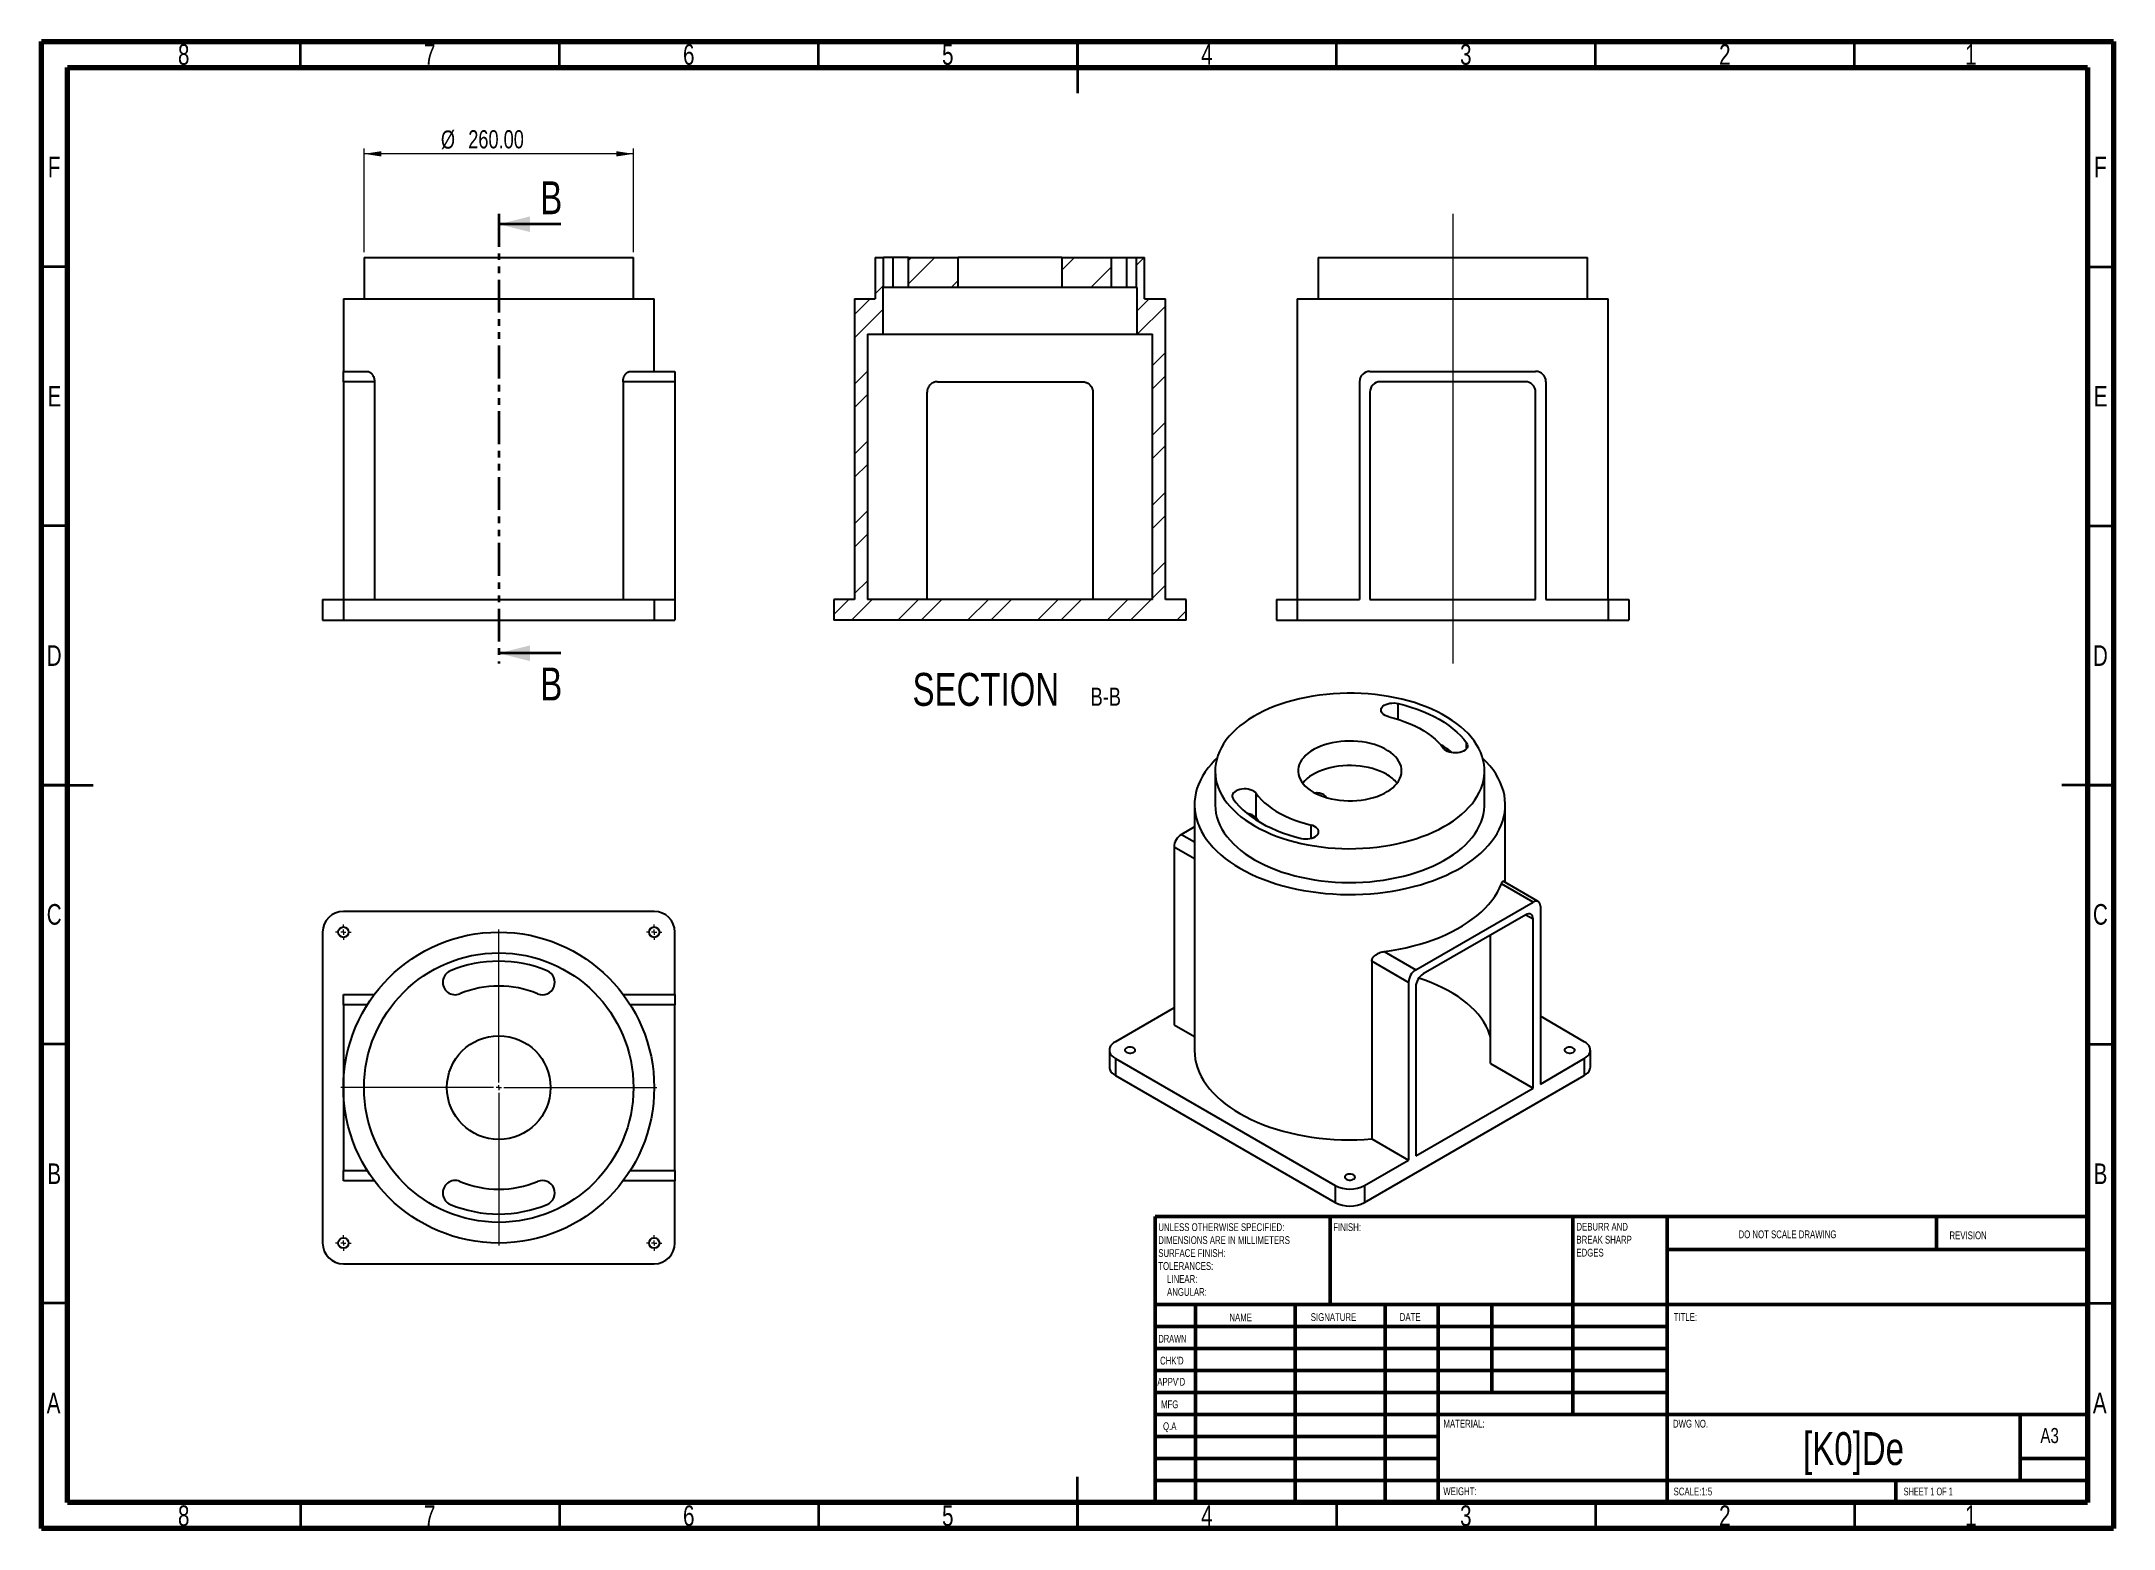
# Model space of a CAD drawing. Header units: millimetres. Extents: x 15 to 415, y 5 to 292.
import ezdxf

# ---------------------------------------------------------------- set-up
doc = ezdxf.new("R2010")
doc.units = ezdxf.units.MM
doc.linetypes.add('PHANTOM', pattern=[12.7, 6.35, -1.27, 1.27, -1.27, 1.27, -1.27])
doc.styles.add('SLDTEXTSTYLE0', font='TXT', dxfattribs={"width": 0.75})
doc.styles.add('SLDTEXTSTYLE1', font='TXT', dxfattribs={"width": 0.686449})
doc.styles.add('SLDTEXTSTYLE2', font='TXT', dxfattribs={"width": 0.6875})
doc.dimstyles.new('SLDDIMSTYLE0', dxfattribs={"dimtxt": 3.5, "dimasz": 3.302, "dimexe": 0, "dimexo": 0.0625, "dimgap": 0.875, "dimtad": 1, "dimlfac": 5, "dimrnd": 1e-09, "dimzin": 4, "dimdsep": 46, "dimtxsty": 'SLDTEXTSTYLE0', "dimsah": 1, "dimcen": 0.09, "dimadec": 0, "dimazin": 1, "dimtfac": 1, "dimtofl": 0, "dimtmove": 0, "dimatfit": 3, "dimfxl": 1, "dimfrac": 2, "dimtolj": 1, "dimtzin": 12, "dimarcsym": 0})

# ---------------------------------------------------------------- blocks, each defined once
blk = doc.blocks.new('SW_NOTE_0')
at = {"color": 0, "linetype": 'Continuous', "lineweight": 0, "char_height": 1.5, "attachment_point": 1, "style": 'SLDTEXTSTYLE0'}
for s, insert in [('UNLESS OTHERWISE SPECIFIED:', (0, 1.93)), ('SURFACE FINISH:', (0, -3.07)), ('DIMENSIONS ARE IN MILLIMETERS', (0, -0.57)), ('TOLERANCES:', (0, -5.57)), ('ANGULAR:', (1.69, -10.57)), ('LINEAR:', (1.69, -8.07))]:
    blk.add_mtext(s, dxfattribs=dict(at, insert=insert))
blk = doc.blocks.new('SW_NOTE_0_1')
at = {"color": 0, "linetype": 'Continuous', "lineweight": 0, "char_height": 1.5, "attachment_point": 1, "style": 'SLDTEXTSTYLE0'}
for s, insert in [('DEBURR AND', (0, 1.93)), ('BREAK SHARP', (0, -0.57)), ('EDGES', (0, -3.07))]:
    blk.add_mtext(s, dxfattribs=dict(at, insert=insert))
blk = doc.blocks.new('_D')
at = {"color": 7, "linetype": 'Continuous', "lineweight": 0, "transparency": 16777216}
for p, q in [((77.28, 251.33), (77.28, 271.31)), ((129.28, 270.31), (77.28, 270.31)), ((129.28, 251.33), (129.28, 271.31))]:
    blk.add_line(p, q, dxfattribs=at)
at = {"color": 7, "linetype": 'Continuous', "lineweight": 18, "transparency": 16777216}
for points in [[(77.28, 270.31), (80.59, 269.8), (80.59, 270.82)], [(129.28, 270.31), (125.98, 270.82), (125.98, 269.8)]]:
    blk.add_solid(points, dxfattribs=at)
at = {"color": 7, "linetype": 'Continuous', "lineweight": 18, "transparency": 16777216, "char_height": 3.5, "attachment_point": 1, "style": 'SLDTEXTSTYLE0'}
for s, insert in [('%%c', (92.11, 274.82)), ('260.00', (97.39, 274.87))]:
    blk.add_mtext(s, dxfattribs=dict(at, insert=insert))
blk = doc.blocks.new('SW_CENTERMARKSYMBOL_0')
at = {"color": 0, "linetype": 'Continuous', "lineweight": 18}
for p, q in [((0, 1), (0, 30.5)), ((-1, 0), (-30.5, 0)), ((0, 0), (-0.5, 0)), ((0, 0), (0, 0.5)), ((0, 0), (0, -0.5)), ((0, 0), (0.5, 0)), ((1, 0), (30.5, 0)), ((0, -1), (0, -30.5))]:
    blk.add_line(p, q, dxfattribs=at)
blk = doc.blocks.new('SW_CENTERMARKSYMBOL_1')
at = {"color": 0, "linetype": 'Continuous', "lineweight": 18}
for p, q in [((-1, 0), (-1.5, 0)), ((0, 0), (-0.5, 0)), ((0, 1), (0, 1.5)), ((0, 0), (0, 0.5)), ((0, 0), (0, -0.5)), ((0, 0), (0.5, 0)), ((1, 0), (1.5, 0)), ((0, -1), (0, -1.5))]:
    blk.add_line(p, q, dxfattribs=at)
blk = doc.blocks.new('SW_CENTERMARKSYMBOL_2')
at = {"color": 0, "linetype": 'Continuous', "lineweight": 18}
for p, q in [((-1, 0), (-1.5, 0)), ((0, 0), (-0.5, 0)), ((0, 1), (0, 1.5)), ((0, 0), (0, 0.5)), ((0, 0), (0, -0.5)), ((0, 0), (0.5, 0)), ((1, 0), (1.5, 0)), ((0, -1), (0, -1.5))]:
    blk.add_line(p, q, dxfattribs=at)
blk = doc.blocks.new('SW_CENTERMARKSYMBOL_3')
at = {"color": 0, "linetype": 'Continuous', "lineweight": 18}
for p, q in [((-1, 0), (-1.5, 0)), ((0, 0), (-0.5, 0)), ((0, 1), (0, 1.5)), ((0, 0), (0, 0.5)), ((0, 0), (0, -0.5)), ((0, 0), (0.5, 0)), ((1, 0), (1.5, 0)), ((0, -1), (0, -1.5))]:
    blk.add_line(p, q, dxfattribs=at)
blk = doc.blocks.new('SW_CENTERMARKSYMBOL_4')
at = {"color": 0, "linetype": 'Continuous', "lineweight": 18}
for p, q in [((-1, 0), (-1.5, 0)), ((0, 0), (-0.5, 0)), ((0, 1), (0, 1.5)), ((0, 0), (0, 0.5)), ((0, 0), (0, -0.5)), ((0, 0), (0.5, 0)), ((1, 0), (1.5, 0)), ((0, -1), (0, -1.5))]:
    blk.add_line(p, q, dxfattribs=at)
blk = doc.blocks.new('SW_NOTE_0_2')
at = {"color": 0, "linetype": 'Continuous', "lineweight": 0, "attachment_point": 2, "style": 'SLDTEXTSTYLE0'}
for s, insert, char_height in [('SECTION', (17.36, 8.19), 6.35), ('B-B', (40.51, 5.35), 3.5)]:
    blk.add_mtext(s, dxfattribs=dict(at, insert=insert, char_height=char_height))

msp = doc.modelspace()

# ---------------------------------------------------------------- hatches: boundary and pattern name
at = {"linetype": 'Continuous', "lineweight": 18}
h = msp.add_hatch(dxfattribs=at)
h.set_pattern_fill('ANSI32', angle=3e-322, style=0)
h.paths.add_polyline_path([(177.5628, 250.3257), (175.9628, 250.3257), (175.9628, 242.3257), (171.9628, 242.3257), (171.9628, 184.3257), (167.9628, 184.3257), (167.9628, 180.3257), (235.9628, 180.3257), (235.9628, 184.3257), (231.9628, 184.3257), (231.9628, 242.3257), (227.9628, 242.3257), (227.9628, 250.3257), (226.3628, 250.3257), (226.3628, 244.5257), (226.4628, 244.5257), (226.4628, 235.5257), (229.4628, 235.5257), (229.4628, 184.3257), (174.4628, 184.3257), (174.4628, 235.5257), (177.4628, 235.5257), (177.4628, 244.5257), (177.5628, 244.5257)], flags=0)
h = msp.add_hatch(dxfattribs=at)
h.set_pattern_fill('ANSI32', angle=3e-322, style=0)
h.paths.add_polyline_path([(191.9628, 250.3257), (182.3628, 250.3257), (182.3628, 244.5257), (191.9628, 244.5257)], flags=0)
h = msp.add_hatch(dxfattribs=at)
h.set_pattern_fill('ANSI32', angle=3e-322, style=0)
h.paths.add_polyline_path([(221.5628, 250.3257), (211.9628, 250.3257), (211.9628, 244.5257), (221.5628, 244.5257)], flags=0)

# ---------------------------------------------------------------- linework, layer by layer
at = {"color": 7, "linetype": 'Continuous', "lineweight": 70}
for p, q in [((15, 5), (15, 292)), ((15, 292), (415, 292)), ((415, 292), (415, 5)), ((20, 10), (20, 287)), ((20, 287), (410, 287)), ((410, 287), (410, 10)), ((410, 10), (20, 10)), ((415, 5), (15, 5))]:
    msp.add_line(p, q, dxfattribs=at)
at = {"color": 7, "linetype": 'Continuous', "lineweight": 35}
for p, q in [((65, 287), (65, 292)), ((115, 287), (115, 292)), ((165, 287), (165, 292)), ((215, 292), (215, 282)), ((215, 287), (215, 292)), ((265, 287), (265, 292)), ((315, 287), (315, 292)), ((365, 287), (365, 292)), ((115.2836, 256.7257), (103.2836, 256.7257)), ((20, 248.5), (15, 248.5)), ((410, 248.5), (415, 248.5)), ((20, 198.5), (15, 198.5)), ((410, 198.5), (415, 198.5)), ((115.2836, 173.9257), (103.2836, 173.9257)), ((15, 148.5), (25, 148.5)), ((20, 148.5), (15, 148.5)), ((415, 148.5), (405, 148.5)), ((410, 148.5), (415, 148.5)), ((20, 98.5), (15, 98.5)), ((410, 98.5), (415, 98.5)), ((20, 48.5), (15, 48.5)), ((410, 48.5), (415, 48.5)), ((215, 5), (215, 15)), ((65, 10), (65, 5)), ((115, 10), (115, 5)), ((165, 10), (165, 5)), ((215, 10), (215, 5)), ((265, 10), (265, 5)), ((315, 10), (315, 5)), ((365, 10), (365, 5))]:
    msp.add_line(p, q, dxfattribs=at)
at = {"color": 7, "linetype": 'PHANTOM', "lineweight": 35}
msp.add_line((103.2836, 258.7257), (103.2836, 171.9257), dxfattribs=at)
at = {"color": 7, "linetype": 'Continuous', "lineweight": 18}
msp.add_line((287.4362, 258.7257), (287.4362, 171.9257), dxfattribs=at)
at = {"color": 7, "linetype": 'Continuous', "lineweight": 25}
for p, q in [((77.2836, 250.3257), (77.2836, 242.3257)), ((77.2836, 250.3257), (103.2836, 250.3257)), ((103.2836, 250.3257), (129.2836, 250.3257)), ((129.2836, 242.3257), (129.2836, 250.3257)), ((175.9628, 250.3257), (175.9628, 242.3257)), ((175.9628, 250.3257), (177.5628, 250.3257)), ((177.5628, 244.5257), (177.5628, 250.3257)), ((179.4201, 250.3257), (177.5628, 250.3257)), ((179.4201, 244.5257), (179.4201, 250.3257)), ((182.3628, 250.3257), (179.4201, 250.3257)), ((182.3628, 244.5257), (182.3628, 250.3257)), ((182.3628, 250.3257), (191.9628, 250.3257)), ((191.9628, 244.5257), (191.9628, 250.3257)), ((211.9628, 250.3257), (191.9628, 250.3257)), ((211.9628, 250.3257), (211.9628, 244.5257)), ((211.9628, 250.3257), (221.5628, 250.3257)), ((221.5628, 244.5257), (221.5628, 250.3257)), ((221.5628, 250.3257), (224.5054, 250.3257)), ((224.5054, 244.5257), (224.5054, 250.3257)), ((224.5054, 250.3257), (226.3628, 250.3257)), ((226.3628, 244.5257), (226.3628, 250.3257)), ((226.3628, 250.3257), (227.9628, 250.3257)), ((227.9628, 242.3257), (227.9628, 250.3257)), ((261.4362, 250.3257), (261.4362, 242.3257)), ((261.4362, 250.3257), (313.4362, 250.3257)), ((313.4362, 242.3257), (313.4362, 250.3257)), ((177.5628, 244.5257), (177.4628, 244.5257)), ((177.4628, 235.5257), (177.4628, 244.5257)), ((179.4201, 244.5257), (177.5628, 244.5257)), ((182.3628, 244.5257), (179.4201, 244.5257)), ((191.9628, 244.5257), (182.3628, 244.5257)), ((211.9628, 244.5257), (191.9628, 244.5257)), ((221.5628, 244.5257), (211.9628, 244.5257)), ((224.5054, 244.5257), (221.5628, 244.5257)), ((226.3628, 244.5257), (224.5054, 244.5257)), ((226.4628, 244.5257), (226.3628, 244.5257)), ((226.4628, 244.5257), (226.4628, 235.5257)), ((73.2836, 242.3257), (73.2836, 228.3257)), ((73.2836, 242.3257), (103.2836, 242.3257)), ((103.2836, 242.3257), (133.2836, 242.3257)), ((133.2836, 228.3257), (133.2836, 242.3257)), ((171.9628, 242.3257), (171.9628, 184.3257)), ((171.9628, 242.3257), (175.9628, 242.3257)), ((227.9628, 242.3257), (231.9628, 242.3257)), ((231.9628, 184.3257), (231.9628, 242.3257)), ((257.4362, 242.3257), (257.4362, 184.3257)), ((257.4362, 242.3257), (317.4362, 242.3257)), ((317.4362, 184.3257), (317.4362, 242.3257)), ((174.4628, 235.5257), (177.4628, 235.5257)), ((174.4628, 235.5257), (174.4628, 184.3257)), ((177.4628, 235.5257), (226.4628, 235.5257)), ((226.4628, 235.5257), (229.4628, 235.5257)), ((229.4628, 184.3257), (229.4628, 235.5257)), ((73.2836, 228.3257), (77.9065, 228.3257)), ((73.2836, 226.3257), (73.2836, 228.3257)), ((128.6608, 228.3257), (137.2836, 228.3257)), ((137.2836, 228.3257), (137.2836, 226.3257)), ((271.4362, 228.3257), (303.4362, 228.3257)), ((73.2836, 226.3257), (73.2836, 184.3257)), ((79.2836, 226.3257), (73.2836, 226.3257)), ((79.2836, 226.3257), (79.2836, 184.3257)), ((127.2836, 226.3257), (127.2836, 184.3257)), ((137.2836, 226.3257), (127.2836, 226.3257)), ((137.2836, 226.3257), (137.2836, 184.3257)), ((185.9628, 184.3257), (185.9628, 224.3257)), ((187.9628, 226.3257), (215.9628, 226.3257)), ((217.9628, 224.3257), (217.9628, 184.3257)), ((269.4362, 226.3257), (269.4362, 184.3257)), ((271.4362, 224.3257), (271.4362, 184.3257)), ((301.4362, 226.3257), (273.4362, 226.3257)), ((303.4362, 184.3257), (303.4362, 224.3257)), ((305.4362, 226.3257), (305.4362, 184.3257)), ((69.2836, 184.3257), (69.2836, 180.3257)), ((69.2836, 184.3257), (73.2836, 184.3257)), ((73.2836, 184.3257), (73.2836, 180.3257)), ((73.2836, 184.3257), (133.2836, 184.3257)), ((133.2836, 184.3257), (133.2836, 180.3257)), ((133.2836, 184.3257), (137.2836, 184.3257)), ((137.2836, 184.3257), (137.2836, 180.3257)), ((167.9628, 184.3257), (167.9628, 180.3257)), ((171.9628, 184.3257), (167.9628, 184.3257)), ((229.4628, 184.3257), (174.4628, 184.3257)), ((235.9628, 184.3257), (231.9628, 184.3257)), ((235.9628, 180.3257), (235.9628, 184.3257)), ((253.4362, 184.3257), (253.4362, 180.3257)), ((253.4362, 184.3257), (257.4362, 184.3257)), ((257.4362, 184.3257), (257.4362, 180.3257)), ((257.4362, 184.3257), (269.4362, 184.3257)), ((271.4362, 184.3257), (303.4362, 184.3257)), ((305.4362, 184.3257), (317.4362, 184.3257)), ((317.4362, 184.3257), (317.4362, 180.3257)), ((317.4362, 184.3257), (321.4362, 184.3257)), ((321.4362, 184.3257), (321.4362, 180.3257)), ((69.2836, 180.3257), (73.2836, 180.3257)), ((73.2836, 180.3257), (133.2836, 180.3257)), ((133.2836, 180.3257), (137.2836, 180.3257)), ((235.9628, 180.3257), (167.9628, 180.3257)), ((253.4362, 180.3257), (257.4362, 180.3257)), ((257.4362, 180.3257), (317.4362, 180.3257)), ((317.4362, 180.3257), (321.4362, 180.3257)), ((241.5756, 151.2175), (241.5756, 144.6852)), ((293.5756, 144.6852), (293.5756, 151.2175)), ((237.5756, 144.6852), (237.5756, 97.3259)), ((249.4675, 142.1516), (249.4675, 146.8875)), ((297.5756, 129.6738), (297.5756, 144.6852)), ((237.5756, 140.4273), (235.0487, 138.9685)), ((248.0283, 142.7871), (248.209, 142.8915)), ((233.6345, 136.519), (233.6345, 102.2243)), ((302.9309, 125.906), (296.8336, 129.4259)), ((303.9308, 126.005), (297.1636, 129.9116)), ((133.2836, 124.097), (73.2836, 124.097)), ((280.3035, 112.8434), (302.9309, 125.906)), ((304.3451, 125.0893), (304.3451, 90.7946)), ((69.2836, 120.097), (69.2836, 60.097)), ((137.2836, 108.097), (137.2836, 120.097)), ((301.5167, 123.4565), (281.7177, 112.0268)), ((302.9309, 89.9782), (302.9309, 122.6398)), ((274.2062, 116.3633), (280.3035, 112.8434)), ((294.7046, 94.7271), (294.7046, 119.524)), ((271.8182, 114.476), (271.8182, 80.1813)), ((278.8893, 110.394), (271.8182, 114.476)), ((73.2836, 108.097), (79.2836, 108.097)), ((73.2836, 106.097), (73.2836, 108.097)), ((127.2836, 108.097), (137.2836, 108.097)), ((137.2836, 108.097), (137.2836, 106.097)), ((278.8893, 110.394), (278.8893, 76.0992)), ((280.3035, 109.5773), (280.3035, 76.9157)), ((77.9065, 106.097), (73.2836, 106.097)), ((73.2836, 106.097), (73.2836, 90.097)), ((137.2836, 106.097), (128.6608, 106.097)), ((137.2836, 74.097), (137.2836, 106.097)), ((233.6345, 105.4899), (222.3207, 98.9587)), ((233.6345, 102.2243), (237.5756, 99.9491)), ((312.8304, 98.9587), (304.3451, 103.8571)), ((221.1492, 97.3259), (221.1492, 94.0597)), ((314.002, 94.0597), (314.002, 97.3259)), ((222.3207, 95.693), (264.7472, 71.2008)), ((222.3207, 95.693), (222.3207, 92.4269)), ((222.3207, 92.4269), (264.7472, 67.9346)), ((270.404, 67.9346), (312.8304, 92.4269)), ((294.7046, 94.7271), (302.9309, 89.9782)), ((304.3451, 90.7946), (312.8304, 95.693)), ((312.8304, 95.693), (312.8304, 92.4269)), ((73.2836, 90.097), (73.2836, 74.097)), ((280.3035, 76.9157), (302.9309, 89.9782)), ((271.8182, 80.1813), (278.8893, 76.0992)), ((270.404, 71.2008), (278.8893, 76.0992)), ((73.2836, 74.097), (77.9065, 74.097)), ((73.2836, 72.097), (73.2836, 74.097)), ((79.2836, 72.097), (73.2836, 72.097)), ((137.2836, 72.097), (127.2836, 72.097)), ((128.6608, 74.097), (137.2836, 74.097)), ((137.2836, 74.097), (137.2836, 72.097)), ((137.2836, 60.097), (137.2836, 72.097)), ((264.7472, 71.2008), (264.7472, 67.9346)), ((270.404, 71.2008), (270.404, 67.9346)), ((73.2836, 56.097), (133.2836, 56.097))]:
    msp.add_line(p, q, dxfattribs=at)
at = {"color": 8, "linetype": 'Continuous', "lineweight": 25}
for p, q in [((276.9131, 161.1659), (276.9131, 164.2312)), ((290.1182, 155.5476), (290.1182, 156.608)), ((260.075, 138.2039), (260.075, 140.764)), ((237.5756, 134.2439), (233.6345, 136.519)), ((235.0487, 138.9685), (237.5756, 137.5098)), ((301.5165, 123.4564), (302.9309, 122.6398))]:
    msp.add_line(p, q, dxfattribs=at)
at = {"color": 7, "linetype": 'Continuous', "lineweight": 50}
for p, q in [((230, 65.25), (410, 65.25)), ((230, 65.25), (230, 10)), ((263.8, 48.25), (263.8, 65.25)), ((310.6, 65.25), (310.6, 27)), ((328.8, 65.25), (328.8, 10)), ((380.8, 58.875), (380.8, 65.25)), ((410, 58.875), (328.8, 58.875)), ((410, 48.25), (230, 48.25)), ((237.8, 48.25), (237.8, 10)), ((256.991, 48.25), (256.991, 10)), ((274.3989, 48.25), (274.3989, 10)), ((284.6, 10), (284.6, 48.25)), ((295, 31.25), (295, 48.25)), ((328.8, 44), (230, 44)), ((328.8, 39.75), (230, 39.75)), ((328.8, 35.5), (230, 35.5)), ((328.8, 31.25), (230, 31.25)), ((284.6, 27), (230, 27)), ((284.6, 27), (410, 27)), ((397, 14.25), (397, 27)), ((284.6, 22.7499), (230, 22.7499)), ((284.6, 18.5), (230, 18.5)), ((410, 18.5), (397, 18.5)), ((230, 14.25), (410, 14.25)), ((373, 10), (373, 14.25))]:
    msp.add_line(p, q, dxfattribs=at)
at = {"color": 7, "linetype": 'Continuous', "lineweight": 25, "flags": 128}
for points in [[(249.1908, 140.6042), (250.1698, 140.0677), (251.1958, 139.5612), (252.2659, 139.0861), (253.3772, 138.6437), (254.5269, 138.2352), (255.7117, 137.8617), (256.9285, 137.5243), (258.174, 137.2237), (259.4449, 136.9609), (260.7377, 136.7365), (262.0489, 136.5511), (263.375, 136.4053), (264.7124, 136.2994), (266.0576, 136.2337), (267.4068, 136.2084), (268.7565, 136.2236), (270.103, 136.2792), (271.4427, 136.375), (272.772, 136.5109), (274.0873, 136.6864), (275.385, 136.9011), (276.6616, 137.1544), (277.9138, 137.4456), (279.1381, 137.774), (280.3312, 138.1385), (281.49, 138.5384), (282.6112, 138.9724), (283.6919, 139.4394), (284.7291, 139.9382), (285.7201, 140.4674), (286.6622, 141.0255), (287.5529, 141.6112), (288.3897, 142.2227), (289.1703, 142.8585), (289.8928, 143.5168), (290.5551, 144.1959), (291.1554, 144.8939), (291.6922, 145.609), (292.1639, 146.3391), (292.5694, 147.0825), (292.9075, 147.8369), (293.1773, 148.6005), (293.3781, 149.3712), (293.5093, 150.1468), (293.5707, 150.9253), (293.5619, 151.7046), (293.4831, 152.4826), (293.3344, 153.2571), (293.1163, 154.0262), (292.8294, 154.7877), (292.4743, 155.5396), (292.0522, 156.2798), (291.564, 157.0064), (291.0112, 157.7174), (290.3952, 158.4108), (289.7177, 159.0849), (288.9805, 159.7377), (288.1856, 160.3676), (287.3352, 160.9728), (286.4314, 161.5517), (285.4769, 162.1028), (284.4741, 162.6245), (283.4257, 163.1155), (282.3346, 163.5744), (281.2037, 163.9999), (280.0361, 164.3911), (278.8348, 164.7467), (277.6033, 165.0658), (276.3446, 165.3476), (275.0624, 165.5913), (273.76, 165.7962), (272.4409, 165.9619), (271.1086, 166.0878), (269.7669, 166.1736), (268.4192, 166.2191), (267.0693, 166.2242), (265.7208, 166.1888), (264.3772, 166.113), (263.0423, 165.9971), (261.7195, 165.8414), (260.4126, 165.6462), (259.125, 165.4121), (257.8602, 165.1398), (256.6215, 164.8299), (255.4124, 164.4833), (254.2361, 164.101), (253.0957, 163.6839), (251.9944, 163.2333), (250.935, 162.7502), (249.9206, 162.236), (248.9537, 161.6922), (248.037, 161.1201), (247.173, 160.5213), (246.364, 159.8974), (245.6122, 159.2502), (244.9196, 158.5812), (244.2881, 157.8925), (243.7193, 157.1857), (243.2149, 156.4628), (242.7761, 155.7258), (242.4042, 154.9767), (242.1002, 154.2174), (241.8648, 153.45), (241.6987, 152.6766), (241.6024, 151.8993), (241.5761, 151.1201), (241.6199, 150.3412), (241.7337, 149.5647), (241.9172, 148.7926), (242.1698, 148.0271), (242.4909, 147.2701), (242.8796, 146.5238), (243.3349, 145.7902), (243.8555, 145.0711), (244.4401, 144.3687), (245.0871, 143.6847), (245.7947, 143.021), (246.561, 142.3794), (247.384, 141.7617), (248.2613, 141.1694), (249.1908, 140.6042)], [(275.0762, 161.6711), (274.7051, 161.7826), (274.3732, 161.9296), (274.0906, 162.1077), (273.8658, 162.3114), (273.7057, 162.5345), (273.6151, 162.7703), (273.5969, 163.0116), (273.6515, 163.251), (273.7773, 163.4813), (273.9705, 163.6955), (274.2252, 163.8871), (274.5336, 164.0503), (274.8864, 164.1801), (275.2729, 164.2725), (275.6814, 164.3248), (276.0993, 164.3353), (276.5141, 164.3038), (276.9131, 164.2312)], [(276.9131, 164.2312), (278.1623, 163.9084), (279.3783, 163.5458), (280.5572, 163.1444), (281.6952, 162.7054), (282.7887, 162.2303), (283.8344, 161.7205), (284.829, 161.1777), (285.7692, 160.6036), (286.6523, 159.9999), (287.4753, 159.3686), (288.2357, 158.7117), (288.931, 158.0311), (289.5592, 157.3292), (290.1182, 156.608)], [(275.0762, 161.6711), (276.1558, 161.3906), (277.2042, 161.073), (278.2174, 160.7194), (279.1918, 160.3311), (280.1238, 159.9096), (281.01, 159.4563), (281.8471, 158.9731), (282.6323, 158.4615), (283.3624, 157.9234), (284.035, 157.3609), (284.6475, 156.776), (285.1977, 156.1708), (285.6836, 155.5476)], [(260.5045, 147.1355), (261.121, 146.8082), (261.7828, 146.5119), (262.4852, 146.2486), (263.2233, 146.0201), (263.9919, 145.8281), (264.7857, 145.6739), (265.599, 145.5586), (266.4262, 145.4829), (267.2615, 145.4475), (268.0989, 145.4526), (268.9327, 145.4981), (269.757, 145.5837), (270.566, 145.7088), (271.354, 145.8726), (272.1155, 146.0739), (272.8451, 146.3112), (273.5378, 146.583), (274.1887, 146.8873), (274.7932, 147.2219), (275.347, 147.5846), (275.8464, 147.9727), (276.2877, 148.3836), (276.6679, 148.8144), (276.9844, 149.2621), (277.2348, 149.7234), (277.4175, 150.1953), (277.5312, 150.6743), (277.575, 151.1571), (277.5487, 151.6403), (277.4525, 152.1206), (277.2869, 152.5946), (277.0533, 153.0589), (276.7531, 153.5102), (276.3886, 153.9455), (275.9623, 154.3617), (275.4771, 154.7558), (274.9366, 155.1251), (274.3443, 155.4669), (273.7047, 155.779), (273.022, 156.0591), (272.3011, 156.3052), (271.5471, 156.5156), (270.7652, 156.6889), (269.9609, 156.8238), (269.1399, 156.9194), (268.308, 156.9749), (267.4709, 156.9901), (266.6345, 156.9648), (265.8047, 156.8992), (264.9874, 156.7937), (264.1882, 156.6491), (263.4128, 156.4665), (262.6665, 156.247), (261.9547, 155.9922), (261.2824, 155.7039), (260.6541, 155.3842), (260.0745, 155.0352), (259.5474, 154.6595), (259.0767, 154.2596), (258.6655, 153.8384), (258.3169, 153.3988), (258.0332, 152.9439), (257.8164, 152.4769), (257.6681, 152.001), (257.5893, 151.5197), (257.5805, 151.0362), (257.6419, 150.554), (257.7729, 150.0765), (257.9726, 149.607), (258.2398, 149.1487), (258.5724, 148.705), (258.9682, 148.2789), (259.4243, 147.8734), (259.9376, 147.4914), (260.5045, 147.1355)], [(290.1182, 156.608), (290.244, 156.3776), (290.2986, 156.1382), (290.2804, 155.8969), (290.1899, 155.6611), (290.0298, 155.438), (289.805, 155.2343), (289.5223, 155.0563), (289.1904, 154.9092), (288.8194, 154.7977), (288.4204, 154.7251), (288.0056, 154.6936), (287.5877, 154.7041), (287.1792, 154.7564), (286.7927, 154.8488), (286.4399, 154.9786), (286.1315, 155.1417), (285.8768, 155.3333), (285.6836, 155.5476)], [(241.9237, 153.6653), (241.5346, 153.2841), (240.8454, 152.5477), (240.2186, 151.793), (239.6557, 151.0217), (239.158, 150.2356), (238.7267, 149.4365), (238.3627, 148.6264), (238.067, 147.807), (237.8402, 146.9803), (237.6828, 146.1483), (237.5953, 145.3129), (237.5778, 144.476), (237.6303, 143.6395), (237.7528, 142.8056), (237.9449, 141.976), (238.2063, 141.1527), (238.5362, 140.3377), (238.934, 139.5329), (239.3986, 138.7401), (239.9291, 137.9611), (240.5241, 137.1979), (241.1823, 136.4522), (241.9021, 135.7256), (242.682, 135.0201), (243.5199, 134.337), (244.414, 133.6782), (245.3623, 133.0451), (246.3624, 132.4391)], [(246.3624, 132.4391), (247.412, 131.8618), (248.5088, 131.3143), (249.6501, 130.7982), (250.8332, 130.3144), (252.0554, 129.8643), (253.3139, 129.4487), (254.6057, 129.0687), (255.9278, 128.7252), (257.2771, 128.419), (258.6505, 128.1508), (260.0447, 127.9211), (261.4565, 127.7307), (262.8825, 127.5798), (264.3196, 127.4689), (265.7642, 127.3982), (267.2131, 127.3679), (268.6628, 127.378), (270.11, 127.4285), (271.5513, 127.5193), (272.9832, 127.6503), (274.4026, 127.821), (275.806, 128.0311), (277.1902, 128.2801), (278.5519, 128.5674), (279.888, 128.8924), (281.1953, 129.2542), (282.4708, 129.6521), (283.7116, 130.0851), (284.9146, 130.5522), (286.0771, 131.0523), (287.1965, 131.5842), (288.27, 132.1468), (289.2952, 132.7386), (290.2696, 133.3583), (291.1911, 134.0045), (292.0574, 134.6756), (292.8665, 135.3701), (293.6165, 136.0864), (294.3058, 136.8227), (294.9326, 137.5774), (295.4955, 138.3487), (295.9932, 139.1348), (296.4245, 139.9339), (296.7885, 140.7441), (297.0842, 141.5635), (297.311, 142.3901), (297.4683, 143.2221), (297.5559, 144.0576), (297.5734, 144.8945), (297.5208, 145.7309), (297.3984, 146.5649), (297.2062, 147.3945), (296.9449, 148.2177), (296.615, 149.0327), (296.2172, 149.8376), (295.7526, 150.6304), (295.2221, 151.4093), (294.6271, 152.1726), (293.9689, 152.9183), (293.249, 153.6448), (293.2275, 153.6653)], [(274.6466, 150.5637), (274.0302, 150.8909), (273.3684, 151.1872), (272.666, 151.4506), (271.9279, 151.679), (271.1593, 151.8711), (270.3655, 152.0253), (269.5522, 152.1406), (268.725, 152.2162), (267.8897, 152.2516), (267.0522, 152.2466), (266.2184, 152.2011), (265.3941, 152.1155), (264.5852, 151.9903), (263.7972, 151.8265), (263.0357, 151.6253), (262.306, 151.3879), (261.6133, 151.1162), (260.9625, 150.8119), (260.358, 150.4773), (259.8041, 150.1146), (259.3048, 149.7265), (258.8634, 149.3155), (258.4832, 148.8848), (258.4556, 148.8496)], [(241.5756, 144.6852), (241.5761, 144.5878), (241.6199, 143.8089), (241.7337, 143.0324), (241.9172, 142.2603), (242.1698, 141.4947), (242.4909, 140.7378), (242.8796, 139.9915), (243.3349, 139.2578), (243.8555, 138.5388), (244.4401, 137.8364), (245.0871, 137.1524), (245.7947, 136.4887), (246.561, 135.8471), (247.384, 135.2294), (248.2613, 134.6371), (249.1908, 134.0719)], [(249.4675, 146.8875), (249.2744, 147.1018), (249.0197, 147.2934), (248.7113, 147.4565), (248.3584, 147.5863), (247.9719, 147.6787), (247.5635, 147.731), (247.1455, 147.7415), (246.7308, 147.71), (246.3318, 147.6374), (245.9607, 147.5259), (245.6288, 147.3788), (245.3462, 147.2008), (245.1214, 146.9971), (244.9613, 146.774), (244.8708, 146.5382), (244.8525, 146.2969), (244.9071, 146.0575), (245.0329, 145.8271)], [(245.0329, 145.8271), (245.5919, 145.1059), (246.2201, 144.404), (246.9155, 143.7234), (247.6759, 143.0665), (248.4989, 142.4352), (249.3819, 141.8315), (250.3222, 141.2574), (251.3167, 140.7146), (252.3624, 140.2048), (253.456, 139.7297), (254.594, 139.2907), (255.7728, 138.8893), (256.9888, 138.5267), (258.2381, 138.2039)], [(249.1908, 134.0719), (250.1698, 133.5354), (251.1958, 133.0288), (252.2659, 132.5538), (253.3772, 132.1114), (254.5269, 131.7029), (255.7117, 131.3294), (256.9285, 130.9919), (258.174, 130.6914), (259.4449, 130.4285), (260.7377, 130.2041), (262.0489, 130.0188), (263.375, 129.8729), (264.7124, 129.767), (266.0576, 129.7013), (267.4068, 129.6761), (268.7565, 129.6912), (270.103, 129.7468), (271.4427, 129.8427), (272.772, 129.9786), (274.0873, 130.1541), (275.385, 130.3688), (276.6616, 130.6221), (277.9138, 130.9133), (279.1381, 131.2416), (280.3312, 131.6062), (281.49, 132.006), (282.6112, 132.4401), (283.6919, 132.9071), (284.7291, 133.4059), (285.7201, 133.935), (286.6622, 134.4932), (287.5529, 135.0788), (288.3897, 135.6904), (289.1703, 136.3262), (289.8928, 136.9845), (290.5551, 137.6636), (291.1554, 138.3616), (291.6922, 139.0766), (292.1639, 139.8068), (292.5694, 140.5501), (292.9075, 141.3046), (293.1773, 142.0682), (293.3781, 142.8388), (293.5093, 143.6145), (293.5707, 144.393), (293.5756, 144.6852)], [(249.4675, 146.8875), (249.9535, 146.2643), (250.5037, 145.6591), (251.1162, 145.0742), (251.7887, 144.5117), (252.5189, 143.9736), (253.304, 143.462), (254.1412, 142.9788), (255.0274, 142.5255), (255.9594, 142.104), (256.9338, 141.7157), (257.947, 141.3621), (258.9953, 141.0445), (260.075, 140.764)], [(250.0472, 141.4187), (249.9535, 141.5283), (249.4675, 142.1516)], [(258.2381, 138.2039), (258.6371, 138.1313), (259.0519, 138.0998), (259.4698, 138.1103), (259.8782, 138.1626), (260.2647, 138.255), (260.6176, 138.3848), (260.926, 138.548), (261.1807, 138.7396), (261.3739, 138.9538), (261.4997, 139.1841), (261.5543, 139.4235), (261.536, 139.6648), (261.4455, 139.9006), (261.2854, 140.1237), (261.0606, 140.3274), (260.778, 140.5055), (260.4461, 140.6525), (260.075, 140.764)], [(274.2062, 116.3633), (275.6289, 116.5707), (277.0323, 116.818), (278.4131, 117.1046), (279.768, 117.4298), (281.0937, 117.7929), (282.3871, 118.193), (283.645, 118.6291), (284.8645, 119.1002), (286.0426, 119.6051), (287.1766, 120.1427), (288.2637, 120.7117), (289.3012, 121.3107), (290.2868, 121.9382), (291.2181, 122.5928), (292.0928, 123.273), (292.9088, 123.977), (293.6643, 124.7031), (294.3573, 125.4498), (294.9862, 126.2151), (295.5496, 126.9973), (296.0461, 127.7944), (296.4744, 128.6046), (296.8336, 129.4259)], [(304.3451, 125.0893), (304.318, 125.3922), (304.2375, 125.6521), (304.1068, 125.859), (303.9309, 126.0049), (303.7166, 126.0843), (303.4721, 126.0941), (303.2068, 126.0339), (302.9309, 125.906)], [(302.9309, 122.6398), (302.9037, 122.9427), (302.8233, 123.2026), (302.6926, 123.4095), (302.5167, 123.5555), (302.3024, 123.6348), (302.0579, 123.6446), (301.7926, 123.5844), (301.5167, 123.4565)], [(294.7046, 99.9246), (294.5546, 100.4014), (294.2456, 101.1966), (293.8664, 101.9816), (293.4179, 102.7544), (292.9012, 103.5129), (292.3178, 104.255), (291.6692, 104.9789), (290.9571, 105.6826), (290.1834, 106.3643), (289.3501, 107.0222), (288.4595, 107.6545), (287.5137, 108.2596), (286.5155, 108.8359), (285.4673, 109.3819), (284.372, 109.896), (283.2324, 110.3771), (282.0515, 110.8237), (280.8765, 111.2208)], [(222.3207, 98.9587), (221.947, 98.7097), (221.6385, 98.4325), (221.4014, 98.1328), (221.2406, 97.8167), (221.1594, 97.4906), (221.1594, 97.1611), (221.2406, 96.835), (221.4014, 96.5189), (221.6385, 96.2192), (221.947, 95.942), (222.3207, 95.693)], [(225.8563, 97.7341), (225.6393, 97.8291), (225.3859, 97.8867), (225.115, 97.9028), (224.8467, 97.8761), (224.6007, 97.8086), (224.3955, 97.7053), (224.2461, 97.5738), (224.1637, 97.4239), (224.1544, 97.2668), (224.2189, 97.1141), (224.3524, 96.977), (224.5449, 96.8659), (224.7823, 96.7888), (225.0469, 96.7516), (225.3191, 96.757), (225.5787, 96.8045), (225.8064, 96.8907), (225.9854, 97.0092), (226.1023, 97.1512), (226.1486, 97.3061), (226.1207, 97.4625), (226.0208, 97.6088), (225.8563, 97.7341)], [(237.5756, 97.3259), (237.5759, 97.2476), (237.6182, 96.4028), (237.7319, 95.5602), (237.9166, 94.7218), (238.172, 93.8896), (238.4974, 93.0656), (238.8921, 92.2517), (239.355, 91.45), (239.8852, 90.6622), (240.4813, 89.8903), (241.1419, 89.136), (241.8655, 88.4013), (242.6503, 87.6879), (243.4945, 86.9974), (244.396, 86.3315), (245.3527, 85.6918), (246.3624, 85.0797), (247.4225, 84.4969), (248.5307, 83.9446), (249.6842, 83.4241), (250.8803, 82.9368), (252.1162, 82.4838), (253.3889, 82.066), (254.6953, 81.6847), (256.0325, 81.3405), (257.3971, 81.0345), (258.786, 80.7672), (260.1958, 80.5394), (261.6232, 80.3515), (263.0648, 80.2041), (264.5171, 80.0975), (265.9766, 80.0318), (267.44, 80.0074), (268.9038, 80.0242), (270.3643, 80.0822), (271.8182, 80.1813)], [(310.7091, 97.7341), (310.4921, 97.8291), (310.2388, 97.8867), (309.9678, 97.9028), (309.6995, 97.8761), (309.4535, 97.8086), (309.2483, 97.7053), (309.0989, 97.5738), (309.0165, 97.4239), (309.0072, 97.2668), (309.0717, 97.1141), (309.2052, 96.977), (309.3978, 96.8659), (309.6351, 96.7888), (309.8997, 96.7516), (310.1719, 96.757), (310.4315, 96.8045), (310.6592, 96.8907), (310.8382, 97.0092), (310.9551, 97.1512), (311.0014, 97.3061), (310.9736, 97.4625), (310.8736, 97.6088), (310.7091, 97.7341)], [(312.8304, 95.693), (313.2042, 95.942), (313.5127, 96.2192), (313.7498, 96.5189), (313.9106, 96.835), (313.9918, 97.1611), (313.9918, 97.4906), (313.9106, 97.8167), (313.7498, 98.1328), (313.5127, 98.4325), (313.2042, 98.7097), (312.8304, 98.9587)], [(221.1492, 94.0597), (221.1594, 93.895), (221.2406, 93.5688), (221.4014, 93.2527), (221.6385, 92.953), (221.947, 92.6759), (222.3207, 92.4269)], [(312.8304, 92.4269), (313.2042, 92.6759), (313.5127, 92.953), (313.7498, 93.2527), (313.9106, 93.5688), (313.9918, 93.895), (314.002, 94.0597)], [(268.2827, 73.2418), (268.0657, 73.3368), (267.8123, 73.3945), (267.5414, 73.4106), (267.2731, 73.3839), (267.0271, 73.3163), (266.8219, 73.213), (266.6725, 73.0815), (266.5901, 72.9317), (266.5808, 72.7746), (266.6453, 72.6218), (266.7788, 72.4848), (266.9713, 72.3736), (267.2087, 72.2966), (267.4733, 72.2594), (267.7455, 72.2647), (268.0051, 72.3123), (268.2328, 72.3985), (268.4118, 72.517), (268.5287, 72.659), (268.575, 72.8139), (268.5471, 72.9703), (268.4472, 73.1165), (268.2827, 73.2418)]]:
    msp.add_lwpolyline(points, dxfattribs=at)
at = {"color": 7, "linetype": 'Continuous', "lineweight": 25}
for centre, radius in [((73.2836, 120.097), 1), ((103.2836, 90.097), 30), ((133.2836, 120.097), 1), ((103.2836, 90.097), 26), ((103.2836, 90.097), 10), ((73.2836, 60.097), 1), ((133.2836, 60.097), 1)]:
    msp.add_circle(centre, radius, dxfattribs=at)
for centre, radius, start, end in [((271.4362, 226.3257), 2, 90, 180), ((303.4362, 226.3257), 2, 0, 90), ((273.4362, 224.3257), 2, 90, 180), ((301.4362, 224.3257), 2, 0, 90), ((274.8622, 139.0054), 20.0829, 51.527142, 59.337842), ((271.2784, 144.4557), 6.9751, 39.045395, 61.125219), ((247.6056, 140.467), 2.5109, 42.137768, 85.684562), ((236.7049, 136.3793), 3.0736, 122.605478, 177.394522), ((73.2836, 120.097), 4, 90, 180), ((133.2836, 120.097), 4, 0, 90), ((94.8646, 110.4223), 2.4, 112.5, 292.5), ((103.2836, 90.097), 24.4, 67.5, 112.5), ((111.7027, 110.4223), 2.4, 247.5, 67.5), ((281.9597, 110.2542), 3.0736, 122.605478, 177.394522), ((283.3739, 109.4376), 3.0736, 122.605478, 177.394522), ((103.2836, 90.097), 19.6, 67.5, 112.5), ((94.8646, 69.7716), 2.4, 67.5, 247.5), ((111.7027, 69.7716), 2.4, 292.5, 112.5), ((103.2836, 90.097), 19.6, 247.5, 292.5), ((267.5756, 76.6322), 6.1237, 242.491426, 297.508574), ((103.2836, 90.097), 24.4, 247.5, 292.5), ((267.5756, 73.366), 6.1237, 242.491426, 297.508574), ((73.2836, 60.097), 4, 180, 270), ((133.2836, 60.097), 4, 270, 0)]:
    msp.add_arc(centre, radius, start, end, dxfattribs=at)
for points, knots in [([(77.9065, 228.3257), (77.9845, 228.3257), (78.0622, 228.3143), (78.2173, 228.2702), (78.2946, 228.2374), (78.4101, 228.1716), (78.4486, 228.1466), (78.5246, 228.0916), (78.5618, 228.0616), (78.6715, 227.9638), (78.7419, 227.8886), (78.8423, 227.7591), (78.875, 227.7132), (78.9383, 227.6151), (78.9686, 227.5636), (79.0545, 227.4025), (79.1054, 227.2859), (79.1699, 227.095), (79.1892, 227.0293), (79.2225, 226.8958), (79.2367, 226.8277), (79.2597, 226.6887), (79.2686, 226.6178), (79.2805, 226.4729), (79.2836, 226.3992), (79.2836, 226.3257)], [0, 0, 0, 0, 0.125, 0.125, 0.25, 0.25, 0.3125, 0.3125, 0.375, 0.375, 0.5, 0.5, 0.5625, 0.5625, 0.625, 0.625, 0.75, 0.75, 0.8125, 0.8125, 0.875, 0.875, 0.9375, 0.9375, 1, 1, 1, 1]), ([(127.2836, 226.3257), (127.2836, 226.4723), (127.2956, 226.6153), (127.33, 226.8248), (127.3443, 226.8942), (127.3778, 227.0286), (127.3969, 227.0936), (127.4393, 227.2194), (127.4626, 227.2802), (127.5133, 227.3979), (127.5406, 227.4547), (127.6265, 227.6161), (127.6893, 227.7129), (127.7906, 227.8439), (127.8254, 227.8849), (127.8961, 227.961), (127.9322, 227.9963), (128.0055, 228.0616), (128.0427, 228.0917), (128.1184, 228.1465), (128.1569, 228.1714), (128.2727, 228.2374), (128.3501, 228.2702), (128.5052, 228.3143), (128.5829, 228.3257), (128.6608, 228.3257)], [0, 0, 0, 0, 0.125, 0.125, 0.1875, 0.1875, 0.25, 0.25, 0.3125, 0.3125, 0.375, 0.375, 0.5, 0.5, 0.5625, 0.5625, 0.625, 0.625, 0.6875, 0.6875, 0.75, 0.75, 0.875, 0.875, 1, 1, 1, 1]), ([(187.9628, 226.3257), (187.8381, 226.3257), (187.7159, 226.3141), (187.4761, 226.2694), (187.3586, 226.2362), (187.1858, 226.1696), (187.1285, 226.1444), (187.0165, 226.0887), (186.9619, 226.0584), (186.8026, 225.9596), (186.7022, 225.8837), (186.5134, 225.7098), (186.4245, 225.6107), (186.2678, 225.3956), (186.1992, 225.2792), (186.1128, 225.0889), (186.0872, 225.0235), (186.043, 224.8908), (186.0243, 224.8232), (185.9941, 224.6853), (185.9825, 224.6149), (185.9668, 224.4715), (185.9628, 224.3985), (185.9628, 224.3257)], [0, 0, 0, 0, 0.125, 0.125, 0.25, 0.25, 0.3125, 0.3125, 0.375, 0.375, 0.5, 0.5, 0.625, 0.625, 0.75, 0.75, 0.8125, 0.8125, 0.875, 0.875, 0.9375, 0.9375, 1, 1, 1, 1]), ([(215.9628, 226.3257), (216.0874, 226.3257), (216.2096, 226.3141), (216.4494, 226.2694), (216.5669, 226.2362), (216.7397, 226.1696), (216.797, 226.1444), (216.909, 226.0887), (216.9636, 226.0584), (217.1229, 225.9596), (217.2233, 225.8837), (217.4121, 225.7098), (217.501, 225.6107), (217.6577, 225.3956), (217.7263, 225.2792), (217.8127, 225.0889), (217.8384, 225.0235), (217.8825, 224.8908), (217.9012, 224.8232), (217.9314, 224.6853), (217.943, 224.6149), (217.9587, 224.4715), (217.9628, 224.3985), (217.9628, 224.3257)], [0, 0, 0, 0, 0.125, 0.125, 0.25, 0.25, 0.3125, 0.3125, 0.375, 0.375, 0.5, 0.5, 0.625, 0.625, 0.75, 0.75, 0.8125, 0.8125, 0.875, 0.875, 0.9375, 0.9375, 1, 1, 1, 1]), ([(260.7381, 146.9975), (260.9007, 147.0136), (261.2318, 147.0466), (261.6948, 146.9915), (262.1156, 146.8689), (262.4436, 146.7007), (262.6953, 146.5001), (262.867, 146.3103), (262.9362, 146.1681), (262.9655, 146.108)], [0, 0, 0, 0, 0.17608653, 0.35859906, 0.51615975, 0.67913915, 0.79468662, 0.91332065, 1, 1, 1, 1]), ([(296.8336, 129.4259), (296.8519, 129.4711), (296.8885, 129.562), (296.941, 129.6754), (296.9914, 129.7711), (297.0372, 129.8422), (297.0784, 129.8905), (297.115, 129.9159), (297.1432, 129.9233), (297.1577, 129.9125), (297.1622, 129.9091)], [0, 0, 0, 0, 0.13641502, 0.27392928, 0.41494266, 0.55718603, 0.68340697, 0.81060304, 0.94115164, 1, 1, 1, 1]), ([(271.8182, 114.476), (271.8182, 114.5957), (271.8379, 114.7141), (271.8948, 114.8899), (271.9186, 114.9486), (271.9741, 115.0631), (272.0058, 115.1188), (272.0764, 115.2277), (272.1153, 115.2808), (272.2001, 115.3844), (272.2459, 115.435), (272.3903, 115.58), (272.4965, 115.6691), (272.6692, 115.793), (272.7287, 115.8325), (272.8502, 115.907), (272.9123, 115.9423), (273.0392, 116.009), (273.104, 116.0405), (273.236, 116.0997), (273.3036, 116.1276), (273.5074, 116.2047), (273.6449, 116.2477), (273.9232, 116.3177), (274.0639, 116.3447), (274.2062, 116.3633)], [0, 0, 0, 0, 0.125, 0.125, 0.1875, 0.1875, 0.25, 0.25, 0.3125, 0.3125, 0.375, 0.375, 0.5, 0.5, 0.5625, 0.5625, 0.625, 0.625, 0.6875, 0.6875, 0.75, 0.75, 0.875, 0.875, 1, 1, 1, 1])]:
    msp.add_open_spline(points, degree=3, knots=knots, dxfattribs=at)
at = {"color": 7, "linetype": 'Continuous', "lineweight": 35}
for points in [[(103.2836, 256.7257), (109.2836, 255.2257), (109.2836, 258.2257)], [(103.2836, 173.9257), (109.2836, 172.4257), (109.2836, 175.4257)]]:
    msp.add_solid(points, dxfattribs=at)

# ---------------------------------------------------------------- block references
at = {"color": 7, "linetype": 'Continuous', "lineweight": 0}
for name, p in [('SW_NOTE_0_2', (179.9484, 161.9398)), ('SW_CENTERMARKSYMBOL_3', (73.2836, 120.097)), ('SW_CENTERMARKSYMBOL_0', (103.2836, 90.097)), ('SW_CENTERMARKSYMBOL_2', (133.2836, 120.097)), ('SW_NOTE_0_1', (311.3092, 62.0695)), ('SW_CENTERMARKSYMBOL_4', (73.2836, 60.097)), ('SW_CENTERMARKSYMBOL_1', (133.2836, 60.097)), ('SW_NOTE_0', (230.5937, 61.9874))]:
    msp.add_blockref(name, p, dxfattribs=at)

# ---------------------------------------------------------------- texts
for s, insert, char_height, attachment_point, style in [('8', (42.46, 291.4604), 3.9687, 2, 'SLDTEXTSTYLE0'), ('7', (89.96, 291.4604), 3.9687, 2, 'SLDTEXTSTYLE0'), ('6', (139.96, 291.4604), 3.9687, 2, 'SLDTEXTSTYLE0'), ('5', (189.96, 291.4604), 3.9687, 2, 'SLDTEXTSTYLE0'), ('4', (239.96, 291.4604), 3.9687, 2, 'SLDTEXTSTYLE0'), ('3', (289.96, 291.4604), 3.9687, 2, 'SLDTEXTSTYLE0'), ('2', (339.96, 291.4604), 3.9687, 2, 'SLDTEXTSTYLE0'), ('1', (387.46, 291.4604), 3.9687, 2, 'SLDTEXTSTYLE0'), ('F', (17.4577, 269.7696), 3.9687, 2, 'SLDTEXTSTYLE0'), ('F', (412.4577, 269.7696), 3.9687, 2, 'SLDTEXTSTYLE0'), ('E', (17.5078, 225.5196), 3.9687, 2, 'SLDTEXTSTYLE0'), ('E', (412.5078, 225.5196), 3.9687, 2, 'SLDTEXTSTYLE0'), ('D', (17.4527, 175.4604), 3.9687, 2, 'SLDTEXTSTYLE0'), ('D', (412.4527, 175.4604), 3.9687, 2, 'SLDTEXTSTYLE0'), ('C', (17.4587, 125.5196), 3.9687, 2, 'SLDTEXTSTYLE0'), ('C', (412.4587, 125.5196), 3.9687, 2, 'SLDTEXTSTYLE0'), ('B', (17.4706, 75.4604), 3.9687, 2, 'SLDTEXTSTYLE0'), ('B', (412.4706, 75.4604), 3.9687, 2, 'SLDTEXTSTYLE0'), ('FINISH:', (264.3713, 63.9193), 1.5, 1, 'SLDTEXTSTYLE0'), ('DO NOT SCALE DRAWING', (342.6146, 62.533), 1.5, 1, 'SLDTEXTSTYLE0'), ('REVISION', (383.3276, 62.3349), 1.5, 1, 'SLDTEXTSTYLE0'), ('NAME', (244.3222, 46.5015), 1.5, 1, 'SLDTEXTSTYLE0'), ('SIGNATURE', (260.0336, 46.5618), 1.5, 1, 'SLDTEXTSTYLE0'), ('DATE', (277.2147, 46.5762), 1.5, 1, 'SLDTEXTSTYLE0'), ('TITLE:', (330.0902, 46.5762), 1.5, 1, 'SLDTEXTSTYLE0'), ('DRAWN', (230.6434, 42.3848), 1.5, 1, 'SLDTEXTSTYLE1'), ("CHK'D", (230.9392, 38.1619), 1.5, 1, 'SLDTEXTSTYLE0'), ("APPV'D", (230.4017, 34.0659), 1.5, 1, 'SLDTEXTSTYLE0'), ('A', (17.3397, 31.2104), 3.9687, 2, 'SLDTEXTSTYLE0'), ('MFG', (231.124, 29.7158), 1.5, 1, 'SLDTEXTSTYLE0'), ('A', (412.3397, 31.2104), 3.9687, 2, 'SLDTEXTSTYLE0'), ('Q.A', (231.509, 25.5047), 1.5, 1, 'SLDTEXTSTYLE0'), ('MATERIAL:', (285.6459, 25.9861), 1.5, 1, 'SLDTEXTSTYLE0'), ('DWG NO.', (329.953, 25.9861), 1.5, 1, 'SLDTEXTSTYLE0'), ('A3', (400.8712, 24.4064), 2.91042, 1, 'SLDTEXTSTYLE0'), ('[K0]De', (364.8097, 23.6069), 6.35, 2, 'SLDTEXTSTYLE0'), ('WEIGHT:', (285.6178, 12.9493), 1.4986, 1, 'SLDTEXTSTYLE0'), ('SCALE:1:5', (330.074, 12.9001), 1.5, 1, 'SLDTEXTSTYLE0'), ('SHEET 1 OF 1', (374.4783, 12.9001), 1.5, 1, 'SLDTEXTSTYLE2'), ('8', (42.46, 9.4604), 3.9687, 2, 'SLDTEXTSTYLE0'), ('7', (89.96, 9.4604), 3.9687, 2, 'SLDTEXTSTYLE0'), ('6', (139.96, 9.4604), 3.9687, 2, 'SLDTEXTSTYLE0'), ('5', (189.96, 9.4604), 3.9687, 2, 'SLDTEXTSTYLE0'), ('4', (239.96, 9.4604), 3.9687, 2, 'SLDTEXTSTYLE0'), ('3', (289.96, 9.4604), 3.9687, 2, 'SLDTEXTSTYLE0'), ('2', (339.96, 9.4604), 3.9687, 2, 'SLDTEXTSTYLE0'), ('1', (387.46, 9.4604), 3.9687, 2, 'SLDTEXTSTYLE0')]:
    msp.add_mtext(s, dxfattribs=dict(at, insert=insert, char_height=char_height, attachment_point=attachment_point, style=style))
at = {"color": 7, "linetype": 'Continuous', "char_height": 6.35, "attachment_point": 1, "style": 'SLDTEXTSTYLE0'}
for insert in [(111.2906, 265.0107), (111.2906, 171.1667)]:
    msp.add_mtext('B', dxfattribs=dict(at, insert=insert))

# ---------------------------------------------------------------- dimensions: what is measured, and where the dimension line sits
at = {"color": 7, "linetype": 'Continuous', "lineweight": 18}
dim = msp.add_linear_dim(base=(77.2836, 270.3076), p1=(129.2836, 250.3257), p2=(77.2836, 250.3257), text='%%c<>', dimstyle='SLDDIMSTYLE0', dxfattribs=at)
dim.commit()
dim.dimension.update_dxf_attribs({"geometry": '_D', "text_midpoint": (101.8615, 270.3076), "dimtype": 160})

doc.saveas('drawing.dxf')
